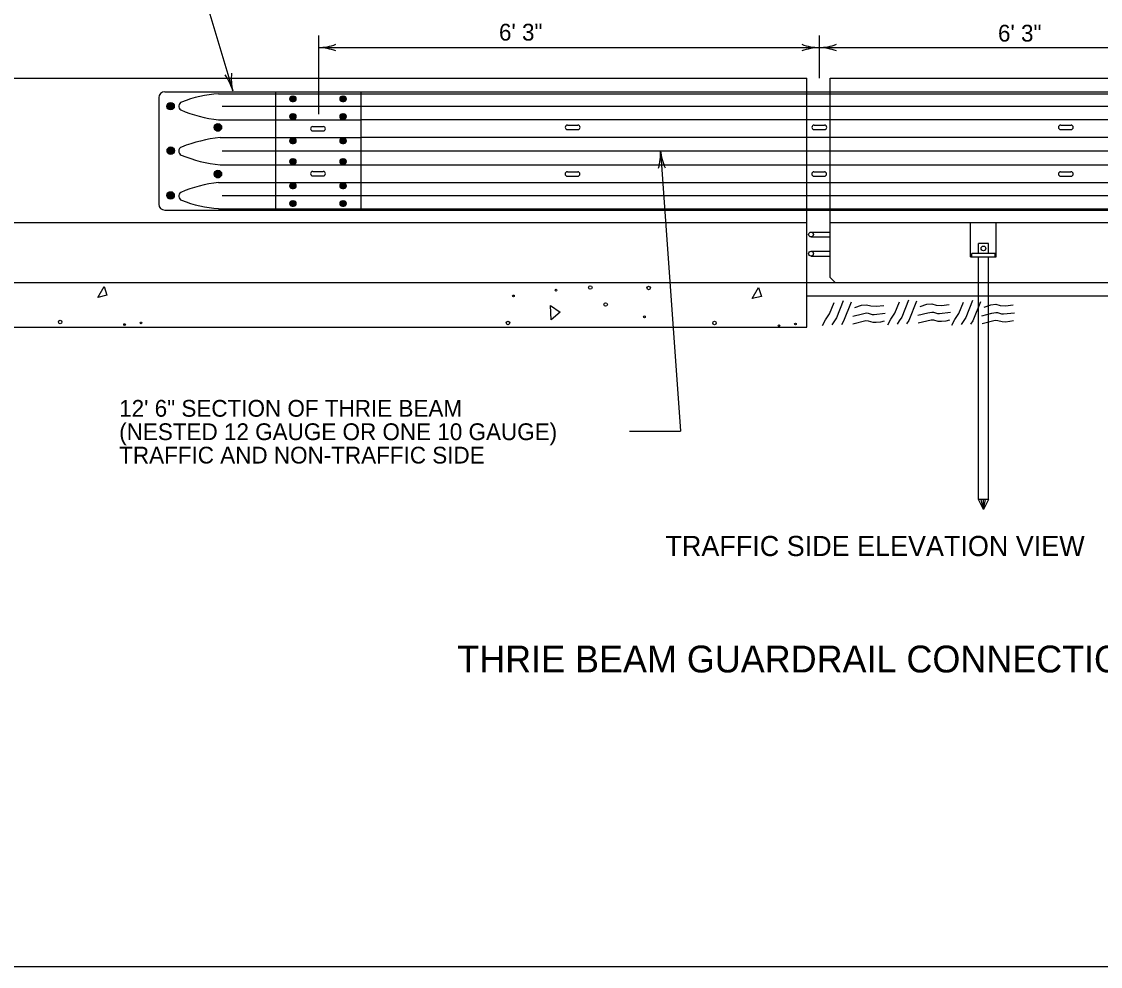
# Model space of a CAD drawing. Extents: x 99950 to 103353, y 99992 to 101050.
# Drawn here: x 101954.7 to 102356.3, y 99991.8 to 100343.5 of the extents above; entities that cross this region are included whole.
import ezdxf

# ---------------------------------------------------------------- set-up
doc = ezdxf.new("R2010")
doc.units = 0
for name, color, linetype in [('DETAIL', 7, 'Continuous'), ('DETAIL DIM', 7, 'Continuous'), ('DETAIL TXT', 7, 'Continuous'), ('PLOT AIDS', 7, 'Continuous'), ('SHT BRDR', 7, 'Continuous')]:
    doc.layers.add(name, color=color, linetype=linetype)

msp = doc.modelspace()

# ---------------------------------------------------------------- linework, layer by layer
at = {"layer": 'DETAIL'}
for p, q in [((101890.72, 100322.44), (102247.05, 100322.44)), ((102247.05, 100317.37), (102247.05, 100322.44)), ((102255.69, 100322.44), (102612.01, 100322.44)), ((102255.69, 100317.37), (102255.69, 100322.44)), ((102005.77, 100315.18), (102005.77, 100275.51)), ((102007.97, 100317.37), (102492.94, 100317.37)), ((102028.03, 100316.65), (102080.95, 100316.65)), ((102049.26, 100317.2), (102049.26, 100273.31)), ((102054.48, 100314.75), (102056.95, 100314.75)), ((102054.51, 100314.97), (102056.92, 100314.97)), ((102054.59, 100315.19), (102056.84, 100315.19)), ((102054.74, 100315.41), (102056.68, 100315.41)), ((102055.04, 100315.63), (102056.39, 100315.63)), ((102055.47, 100315.73), (102055.95, 100315.73)), ((102073.13, 100314.75), (102075.6, 100314.75)), ((102073.16, 100314.97), (102075.57, 100314.97)), ((102073.24, 100315.19), (102075.49, 100315.19)), ((102073.4, 100315.41), (102075.34, 100315.41)), ((102073.69, 100315.63), (102075.04, 100315.63)), ((102074.13, 100315.73), (102074.61, 100315.73)), ((102080.95, 100317.37), (102080.95, 100273.14)), ((102080.95, 100316.65), (102420.18, 100316.65)), ((102247.05, 100273.31), (102247.05, 100317.37)), ((102255.69, 100273.31), (102255.69, 100317.37)), ((102008.92, 100311.47), (102008.92, 100312.49)), ((102009.03, 100311.25), (102009.03, 100312.7)), ((102009.14, 100311.12), (102009.14, 100312.85)), ((102009.25, 100310.99), (102009.25, 100312.96)), ((102009.36, 100310.88), (102009.36, 100313.1)), ((102009.46, 100310.82), (102009.46, 100313.15)), ((102009.58, 100310.74), (102009.58, 100313.2)), ((102009.69, 100310.71), (102009.69, 100313.25)), ((102009.8, 100310.67), (102009.8, 100313.29)), ((102009.91, 100310.65), (102009.91, 100313.32)), ((102010.02, 100310.63), (102010.02, 100313.33)), ((102010.13, 100310.65), (102010.13, 100313.35)), ((102010.24, 100310.67), (102010.24, 100313.35)), ((102010.35, 100310.64), (102010.35, 100313.35)), ((102010.46, 100310.65), (102010.46, 100313.33)), ((102010.57, 100310.68), (102010.57, 100313.28)), ((102010.68, 100310.72), (102010.68, 100313.25)), ((102010.79, 100310.76), (102010.79, 100313.2)), ((102010.9, 100310.84), (102010.9, 100313.13)), ((102011.01, 100310.87), (102011.01, 100313.06)), ((102011.12, 100310.98), (102011.12, 100312.98)), ((102011.23, 100311.1), (102011.23, 100312.86)), ((102011.34, 100311.26), (102011.34, 100312.72)), ((102011.45, 100311.47), (102011.45, 100312.49)), ((102029.36, 100311.98), (102470.71, 100311.98)), ((102054.5, 100314.53), (102056.93, 100314.53)), ((102054.57, 100314.31), (102056.85, 100314.31)), ((102054.71, 100314.09), (102056.71, 100314.09)), ((102054.98, 100313.87), (102056.44, 100313.87)), ((102055.47, 100313.74), (102055.95, 100313.74)), ((102073.15, 100314.53), (102075.58, 100314.53)), ((102073.23, 100314.31), (102075.51, 100314.31)), ((102073.37, 100314.09), (102075.37, 100314.09)), ((102073.64, 100313.87), (102075.1, 100313.87)), ((102074.13, 100313.74), (102074.61, 100313.74)), ((102028.03, 100306.91), (102080.95, 100306.91)), ((102054.48, 100308.17), (102056.95, 100308.17)), ((102054.5, 100307.94), (102056.93, 100307.94)), ((102054.51, 100308.38), (102056.92, 100308.38)), ((102054.57, 100307.72), (102056.85, 100307.72)), ((102054.59, 100308.6), (102056.84, 100308.6)), ((102054.71, 100307.51), (102056.71, 100307.51)), ((102054.74, 100308.83), (102056.68, 100308.83)), ((102054.98, 100307.28), (102056.44, 100307.28)), ((102055.04, 100309.05), (102056.39, 100309.05)), ((102055.47, 100309.15), (102055.95, 100309.15)), ((102055.47, 100307.15), (102055.95, 100307.15)), ((102073.13, 100308.17), (102075.6, 100308.17)), ((102073.15, 100307.94), (102075.58, 100307.94)), ((102073.16, 100308.38), (102075.57, 100308.38)), ((102073.23, 100307.72), (102075.51, 100307.72)), ((102073.24, 100308.6), (102075.49, 100308.6)), ((102073.37, 100307.51), (102075.37, 100307.51)), ((102073.4, 100308.83), (102075.34, 100308.83)), ((102073.64, 100307.28), (102075.1, 100307.28)), ((102073.69, 100309.05), (102075.04, 100309.05)), ((102074.13, 100309.15), (102074.61, 100309.15)), ((102074.13, 100307.15), (102074.61, 100307.15)), ((102080.95, 100307.05), (102420.18, 100307.05)), ((102026.44, 100304.29), (102029.15, 100304.29)), ((102026.45, 100303.96), (102029.17, 100303.96)), ((102026.46, 100304.4), (102029.14, 100304.4)), ((102026.46, 100304.17), (102029.17, 100304.17)), ((102026.47, 100303.85), (102029.15, 100303.85)), ((102026.48, 100304.51), (102029.11, 100304.51)), ((102026.48, 100304.07), (102029.17, 100304.07)), ((102026.5, 100303.74), (102029.09, 100303.74)), ((102026.52, 100304.62), (102029.07, 100304.62)), ((102026.54, 100303.63), (102029.07, 100303.63)), ((102026.56, 100304.73), (102029.02, 100304.73)), ((102026.58, 100303.51), (102029.02, 100303.51)), ((102026.64, 100304.84), (102028.96, 100304.84)), ((102026.66, 100303.4), (102028.94, 100303.4)), ((102026.68, 100303.29), (102028.88, 100303.29)), ((102026.7, 100304.95), (102028.91, 100304.95)), ((102026.79, 100303.19), (102028.8, 100303.19)), ((102026.8, 100305.06), (102028.78, 100305.06)), ((102026.91, 100303.07), (102028.68, 100303.07)), ((102026.93, 100305.17), (102028.66, 100305.17)), ((102027.06, 100305.28), (102028.52, 100305.28)), ((102027.08, 100302.96), (102028.53, 100302.96)), ((102027.28, 100305.39), (102028.3, 100305.39)), ((102027.28, 100302.85), (102028.3, 100302.85)), ((102027.8, 100304.12), (102027.57, 100304.12)), ((102063.12, 100304.45), (102066.96, 100304.45)), ((102063.12, 100302.8), (102066.96, 100302.8)), ((102157.89, 100304.95), (102161.75, 100304.95)), ((102157.89, 100303.29), (102161.75, 100303.29)), ((102249.69, 100304.95), (102253.55, 100304.95)), ((102249.69, 100303.29), (102253.55, 100303.29)), ((102341.48, 100304.95), (102345.34, 100304.95)), ((102341.48, 100303.29), (102345.34, 100303.29)), ((102028.57, 100300.33), (102080.95, 100300.33)), ((102054.48, 100299.11), (102056.95, 100299.11)), ((102054.5, 100298.89), (102056.93, 100298.89)), ((102054.51, 100299.33), (102056.92, 100299.33)), ((102054.57, 100298.67), (102056.85, 100298.67)), ((102054.59, 100299.55), (102056.84, 100299.55)), ((102054.74, 100299.77), (102056.68, 100299.77)), ((102055.04, 100299.99), (102056.39, 100299.99)), ((102055.47, 100300.09), (102055.95, 100300.09)), ((102073.13, 100299.11), (102075.6, 100299.11)), ((102073.15, 100298.89), (102075.58, 100298.89)), ((102073.16, 100299.33), (102075.57, 100299.33)), ((102073.23, 100298.67), (102075.51, 100298.67)), ((102073.24, 100299.55), (102075.49, 100299.55)), ((102073.4, 100299.77), (102075.34, 100299.77)), ((102073.69, 100299.99), (102075.04, 100299.99)), ((102074.13, 100300.09), (102074.61, 100300.09)), ((102080.95, 100300.44), (102420.18, 100300.44)), ((102008.96, 100294.93), (102008.96, 100295.94)), ((102009.07, 100294.71), (102009.07, 100296.16)), ((102009.18, 100294.57), (102009.18, 100296.31)), ((102009.29, 100294.45), (102009.29, 100296.42)), ((102009.4, 100294.34), (102009.4, 100296.56)), ((102009.51, 100294.28), (102009.51, 100296.6)), ((102009.62, 100294.2), (102009.62, 100296.66)), ((102009.73, 100294.16), (102009.73, 100296.71)), ((102009.84, 100294.13), (102009.84, 100296.75)), ((102009.95, 100294.1), (102009.95, 100296.78)), ((102010.06, 100294.08), (102010.06, 100296.79)), ((102010.17, 100294.1), (102010.17, 100296.81)), ((102010.28, 100294.13), (102010.28, 100296.81)), ((102010.39, 100294.09), (102010.39, 100296.81)), ((102010.5, 100294.12), (102010.5, 100296.79)), ((102010.61, 100294.15), (102010.61, 100296.74)), ((102010.72, 100294.18), (102010.72, 100296.71)), ((102010.83, 100294.22), (102010.83, 100296.66)), ((102010.94, 100294.3), (102010.94, 100296.58)), ((102011.05, 100294.33), (102011.05, 100296.52)), ((102011.16, 100294.44), (102011.16, 100296.44)), ((102011.27, 100294.56), (102011.27, 100296.32)), ((102011.38, 100294.72), (102011.38, 100296.18)), ((102011.49, 100294.93), (102011.49, 100295.95)), ((102029.36, 100295.44), (102470.71, 100295.44)), ((102054.71, 100298.45), (102056.71, 100298.45)), ((102054.98, 100298.23), (102056.44, 100298.23)), ((102055.47, 100298.1), (102055.95, 100298.1)), ((102073.37, 100298.45), (102075.37, 100298.45)), ((102073.64, 100298.23), (102075.1, 100298.23)), ((102074.13, 100298.1), (102074.61, 100298.1)), ((102054.48, 100291.43), (102056.95, 100291.43)), ((102054.5, 100291.21), (102056.93, 100291.21)), ((102054.51, 100291.65), (102056.92, 100291.65)), ((102054.57, 100290.99), (102056.85, 100290.99)), ((102054.59, 100291.87), (102056.84, 100291.87)), ((102054.71, 100290.77), (102056.71, 100290.77)), ((102054.74, 100292.09), (102056.68, 100292.09)), ((102054.98, 100290.55), (102056.44, 100290.55)), ((102055.04, 100292.31), (102056.39, 100292.31)), ((102055.47, 100292.41), (102055.95, 100292.41)), ((102073.13, 100291.43), (102075.6, 100291.43)), ((102073.15, 100291.21), (102075.58, 100291.21)), ((102073.16, 100291.65), (102075.57, 100291.65)), ((102073.23, 100290.99), (102075.51, 100290.99)), ((102073.24, 100291.87), (102075.49, 100291.87)), ((102073.37, 100290.77), (102075.37, 100290.77)), ((102073.4, 100292.09), (102075.34, 100292.09)), ((102073.64, 100290.55), (102075.1, 100290.55)), ((102073.69, 100292.31), (102075.04, 100292.31)), ((102074.13, 100292.41), (102074.61, 100292.41)), ((102026.44, 100286.94), (102029.15, 100286.94)), ((102026.45, 100286.61), (102029.17, 100286.61)), ((102026.46, 100287.05), (102029.14, 100287.05)), ((102026.46, 100286.83), (102029.17, 100286.83)), ((102026.48, 100287.16), (102029.11, 100287.16)), ((102026.48, 100286.71), (102029.17, 100286.71)), ((102026.52, 100287.27), (102029.07, 100287.27)), ((102026.56, 100287.38), (102029.02, 100287.38)), ((102026.64, 100287.49), (102028.96, 100287.49)), ((102026.7, 100287.6), (102028.91, 100287.6)), ((102026.8, 100287.71), (102028.78, 100287.71)), ((102026.93, 100287.82), (102028.66, 100287.82)), ((102027.06, 100287.93), (102028.52, 100287.93)), ((102027.28, 100288.04), (102028.3, 100288.04)), ((102027.8, 100286.77), (102027.57, 100286.77)), ((102028.57, 100290.18), (102080.95, 100290.18)), ((102055.47, 100290.42), (102055.95, 100290.42)), ((102063.12, 100287.71), (102066.96, 100287.71)), ((102074.13, 100290.42), (102074.61, 100290.42)), ((102080.95, 100290.22), (102420.18, 100290.22)), ((102157.86, 100287.61), (102161.72, 100287.61)), ((102249.66, 100287.61), (102253.51, 100287.61)), ((102341.45, 100287.61), (102345.31, 100287.61)), ((102026.47, 100286.5), (102029.15, 100286.5)), ((102026.5, 100286.39), (102029.09, 100286.39)), ((102026.54, 100286.28), (102029.07, 100286.28)), ((102026.58, 100286.17), (102029.02, 100286.17)), ((102026.66, 100286.05), (102028.94, 100286.05)), ((102026.68, 100285.94), (102028.88, 100285.94)), ((102026.79, 100285.84), (102028.8, 100285.84)), ((102026.91, 100285.73), (102028.68, 100285.73)), ((102027.08, 100285.61), (102028.53, 100285.61)), ((102027.28, 100285.51), (102028.3, 100285.51)), ((102028.03, 100283.6), (102080.95, 100283.6)), ((102054.51, 100282.6), (102056.92, 100282.6)), ((102054.59, 100282.82), (102056.84, 100282.82)), ((102054.74, 100283.04), (102056.68, 100283.04)), ((102055.04, 100283.26), (102056.39, 100283.26)), ((102055.47, 100283.36), (102055.95, 100283.36)), ((102063.12, 100286.06), (102066.96, 100286.06)), ((102073.16, 100282.6), (102075.57, 100282.6)), ((102073.24, 100282.82), (102075.49, 100282.82)), ((102073.4, 100283.04), (102075.34, 100283.04)), ((102073.69, 100283.26), (102075.04, 100283.26)), ((102074.13, 100283.36), (102074.61, 100283.36)), ((102080.95, 100283.64), (102420.18, 100283.64)), ((102157.86, 100285.95), (102161.72, 100285.95)), ((102249.66, 100285.95), (102253.51, 100285.95)), ((102341.45, 100285.95), (102345.31, 100285.95)), ((102008.92, 100278.29), (102008.92, 100279.3)), ((102009.03, 100278.07), (102009.03, 100279.53)), ((102009.14, 100277.94), (102009.14, 100279.67)), ((102009.25, 100277.81), (102009.25, 100279.79)), ((102009.36, 100277.7), (102009.36, 100279.92)), ((102009.46, 100277.64), (102009.46, 100279.97)), ((102009.58, 100277.57), (102009.58, 100280.03)), ((102009.69, 100277.52), (102009.69, 100280.07)), ((102009.8, 100277.49), (102009.8, 100280.11)), ((102009.91, 100277.47), (102009.91, 100280.14)), ((102010.02, 100277.45), (102010.02, 100280.15)), ((102010.13, 100277.47), (102010.13, 100280.17)), ((102010.24, 100277.49), (102010.24, 100280.17)), ((102010.35, 100277.46), (102010.35, 100280.17)), ((102010.46, 100277.48), (102010.46, 100280.15)), ((102010.57, 100277.51), (102010.57, 100280.1)), ((102010.68, 100277.55), (102010.68, 100280.07)), ((102010.79, 100277.58), (102010.79, 100280.03)), ((102010.9, 100277.67), (102010.9, 100279.94)), ((102011.01, 100277.69), (102011.01, 100279.89)), ((102011.12, 100277.8), (102011.12, 100279.8)), ((102011.23, 100277.92), (102011.23, 100279.68)), ((102011.34, 100278.08), (102011.34, 100279.54)), ((102011.45, 100278.29), (102011.45, 100279.31)), ((102029.36, 100278.8), (102470.71, 100278.8)), ((102054.48, 100282.38), (102056.95, 100282.38)), ((102054.5, 100282.16), (102056.93, 100282.16)), ((102054.57, 100281.94), (102056.85, 100281.94)), ((102054.71, 100281.72), (102056.71, 100281.72)), ((102054.98, 100281.5), (102056.44, 100281.5)), ((102055.47, 100281.37), (102055.95, 100281.37)), ((102073.13, 100282.38), (102075.6, 100282.38)), ((102073.15, 100282.16), (102075.58, 100282.16)), ((102073.23, 100281.94), (102075.51, 100281.94)), ((102073.37, 100281.72), (102075.37, 100281.72)), ((102073.64, 100281.5), (102075.1, 100281.5)), ((102074.13, 100281.37), (102074.61, 100281.37)), ((102054.48, 100275.8), (102056.95, 100275.8)), ((102054.5, 100275.57), (102056.93, 100275.57)), ((102054.51, 100276.02), (102056.92, 100276.02)), ((102054.57, 100275.36), (102056.85, 100275.36)), ((102054.59, 100276.24), (102056.84, 100276.24)), ((102054.71, 100275.14), (102056.71, 100275.14)), ((102054.74, 100276.46), (102056.68, 100276.46)), ((102054.98, 100274.91), (102056.44, 100274.91)), ((102055.04, 100276.68), (102056.39, 100276.68)), ((102055.47, 100276.78), (102055.95, 100276.78)), ((102055.47, 100274.78), (102055.95, 100274.78)), ((102073.13, 100275.8), (102075.6, 100275.8)), ((102073.15, 100275.57), (102075.58, 100275.57)), ((102073.16, 100276.02), (102075.57, 100276.02)), ((102073.23, 100275.36), (102075.51, 100275.36)), ((102073.24, 100276.24), (102075.49, 100276.24)), ((102073.37, 100275.14), (102075.37, 100275.14)), ((102073.4, 100276.46), (102075.34, 100276.46)), ((102073.64, 100274.91), (102075.1, 100274.91)), ((102073.69, 100276.68), (102075.04, 100276.68)), ((102074.13, 100276.78), (102074.61, 100276.78)), ((102074.13, 100274.78), (102074.61, 100274.78)), ((102007.97, 100273.31), (102492.94, 100273.31)), ((102028.03, 100273.86), (102080.95, 100273.86)), ((102080.95, 100273.86), (102420.18, 100273.86)), ((102247.05, 100246.42), (102247.05, 100273.31)), ((102255.69, 100248.28), (102255.69, 100273.31)), ((101890.72, 100268.75), (102247.05, 100268.75)), ((102255.69, 100268.75), (102612.01, 100268.75)), ((102307.95, 100255.93), (102307.95, 100268.75)), ((102317.45, 100255.93), (102317.45, 100268.75)), ((102248.56, 100265.13), (102255.69, 100265.13)), ((102248.56, 100263.35), (102255.69, 100263.35)), ((102314.58, 100260.93), (102310.93, 100260.93)), ((102310.93, 100257.22), (102310.93, 100260.93)), ((102314.58, 100257.22), (102314.58, 100260.93)), ((102248.56, 100258), (102255.69, 100258)), ((102248.56, 100256.22), (102255.69, 100256.22)), ((102307.95, 100255.93), (102317.45, 100255.93)), ((102317.05, 100257.22), (102308.39, 100257.22)), ((102308.39, 100255.98), (102308.39, 100257.22)), ((102310.93, 100241.45), (102310.93, 100255.93)), ((102314.58, 100241.45), (102314.58, 100255.93)), ((102317.05, 100255.98), (102317.05, 100257.22)), ((101877.25, 100246.42), (102247.05, 100246.42)), ((102247.05, 100246.42), (102732.31, 100246.42)), ((102247.05, 100229.8), (102247.05, 100246.42)), ((102257.54, 100246.42), (102255.69, 100248.28)), ((102247.05, 100241.45), (102732.31, 100241.45)), ((102310.93, 100165.66), (102310.93, 100241.45)), ((102314.58, 100165.66), (102314.58, 100241.45)), ((101877.25, 100229.8), (102247.05, 100229.8)), ((102314.58, 100165.66), (102310.93, 100165.66)), ((102312.72, 100161.94), (102310.93, 100165.66)), ((102312.72, 100161.94), (102311.9, 100165.66)), ((102312.72, 100161.94), (102312.72, 100165.66)), ((102314.58, 100165.66), (102312.72, 100161.94)), ((102312.72, 100161.94), (102313.46, 100165.62))]:
    msp.add_line(p, q, dxfattribs=at)
for points in [[(101983.04, 100240.83), (101985.47, 100244.89), (101986.49, 100241.64), (101983.04, 100240.83)], [(102226.61, 100240.42), (102229.04, 100244.48), (102230.06, 100241.23), (102226.61, 100240.42)], [(102252.88, 100230.32), (102253.97, 100232.45), (102255.49, 100234.67), (102257.18, 100238.92)], [(102260.57, 100239.51), (102258.03, 100233.2), (102257.1, 100231.77), (102256.29, 100230.61)], [(102263.55, 100239.09), (102260.68, 100231.96), (102259.85, 100230.68)], [(102277.17, 100230.63), (102278.27, 100232.77), (102279.78, 100234.99), (102281.48, 100239.24)], [(102284.86, 100239.83), (102282.32, 100233.52), (102281.39, 100232.09), (102280.59, 100230.93)], [(102287.84, 100239.4), (102284.97, 100232.27), (102284.14, 100231)], [(102289.18, 100237.4), (102291.68, 100238.27), (102293.52, 100238.42), (102295.11, 100237.95), (102297.11, 100237.88), (102299.93, 100238.19)], [(102300.99, 100230.48), (102302.08, 100232.61), (102303.6, 100234.83), (102305.29, 100239.08)], [(102308.68, 100239.67), (102306.14, 100233.36), (102305.21, 100231.93), (102304.4, 100230.77)], [(102311.66, 100239.24), (102308.79, 100232.11), (102307.96, 100230.84)], [(102151.79, 100232.54), (102151.58, 100237.81), (102155.23, 100235.37), (102151.79, 100232.54)], [(102264.06, 100233.87), (102267.76, 100234.76), (102269.25, 100235.07), (102269.86, 100235.03), (102271.28, 100234.5), (102272.03, 100234.51), (102276.16, 100235)], [(102264.89, 100237.08), (102267.39, 100237.96), (102269.23, 100238.1), (102270.82, 100237.64), (102272.82, 100237.57), (102275.64, 100237.88)], [(102288.36, 100234.19), (102292.05, 100235.08), (102293.54, 100235.39), (102294.15, 100235.34), (102295.57, 100234.82), (102296.33, 100234.82), (102300.45, 100235.31)], [(102312.17, 100234.03), (102315.87, 100234.92), (102317.36, 100235.23), (102317.96, 100235.19), (102319.39, 100234.66), (102320.14, 100234.67), (102324.27, 100235.15)], [(102313, 100237.24), (102315.5, 100238.11), (102317.34, 100238.26), (102318.93, 100237.8), (102320.93, 100237.72), (102323.75, 100238.04)], [(102275.83, 100232.01), (102274.45, 100231.66), (102272.84, 100231.5), (102271.63, 100231.54), (102269.95, 100232.01), (102268.93, 100232.07), (102264.11, 100230.88)], [(102300.12, 100232.33), (102298.74, 100231.98), (102297.13, 100231.81), (102295.93, 100231.86), (102294.24, 100232.33), (102293.22, 100232.39), (102288.4, 100231.19)], [(102323.94, 100232.17), (102322.56, 100231.82), (102320.95, 100231.65), (102319.74, 100231.7), (102318.06, 100232.17), (102317.04, 100232.23), (102312.22, 100231.03)]]:
    msp.add_lwpolyline(points, dxfattribs=at)
for centre, radius in [((102010.18, 100311.98), 1.38), ((102027.79, 100304.12), 1.38), ((102010.23, 100295.44), 1.38), ((102027.79, 100286.77), 1.38), ((102010.18, 100278.8), 1.38), ((102248.56, 100264.24), 0.891), ((102312.75, 100259.07), 0.877), ((102248.56, 100257.11), 0.891), ((102153.63, 100243.52), 0.33), ((102166.38, 100244.53), 0.659), ((102188.12, 100244.34), 0.659), ((102137.78, 100241.4), 0.33), ((102172.09, 100238.19), 0.659), ((101969.06, 100231.71), 0.659), ((101993.06, 100230.72), 0.33), ((101999.17, 100231.35), 0.33), ((102135.77, 100231.32), 0.659), ((102186.53, 100233.59), 0.33), ((102212.63, 100231.3), 0.659), ((102236.63, 100230.31), 0.33), ((102242.74, 100230.94), 0.33)]:
    msp.add_circle(centre, radius, dxfattribs=at)
for centre, radius, start, end in [((102007.97, 100315.18), 2.19, 90, 180), ((102031.51, 100269.52), 47.26, 94.2209, 111.367), ((102055.47, 100314.73), 0.996, 90, 270), ((102055.95, 100314.73), 0.996, 270, 90), ((102074.13, 100314.73), 0.996, 90, 270), ((102074.61, 100314.73), 0.996, 270, 90), ((102014.86, 100311.99), 1.65, 110.4398, 237.4185), ((102033.3, 100355.64), 49.01, 246.7672, 263.817), ((102055.47, 100308.15), 0.996, 90, 270), ((102055.95, 100308.15), 0.996, 270, 90), ((102074.13, 100308.15), 0.996, 90, 270), ((102074.61, 100308.15), 0.996, 270, 90), ((102063.12, 100303.62), 0.825, 90, 270), ((102066.96, 100303.62), 0.825, 270, 90), ((102157.89, 100304.12), 0.83, 90, 270), ((102161.75, 100304.12), 0.83, 270, 90), ((102249.69, 100304.12), 0.83, 90, 270), ((102253.55, 100304.12), 0.83, 270, 90), ((102341.48, 100304.12), 0.83, 90, 270), ((102345.34, 100304.12), 0.83, 270, 90), ((102034.67, 100245.02), 55.65, 96.29, 111.4882), ((102055.47, 100299.1), 0.996, 90, 270), ((102055.95, 100299.1), 0.996, 270, 90), ((102074.13, 100299.1), 0.996, 90, 270), ((102074.61, 100299.1), 0.996, 270, 90), ((102014.86, 100295.26), 1.65, 110.4398, 244.7624), ((102034, 100342.38), 52.5, 247.7969, 264.069), ((102055.47, 100291.42), 0.996, 90, 270), ((102055.95, 100291.42), 0.996, 270, 90), ((102074.13, 100291.42), 0.996, 90, 270), ((102074.61, 100291.42), 0.996, 270, 90), ((102063.12, 100286.89), 0.825, 90, 270), ((102066.96, 100286.89), 0.825, 270, 90), ((102157.86, 100286.78), 0.83, 90, 270), ((102161.72, 100286.78), 0.83, 270, 90), ((102249.66, 100286.78), 0.83, 90, 270), ((102253.51, 100286.78), 0.83, 270, 90), ((102341.45, 100286.78), 0.83, 90, 270), ((102345.31, 100286.78), 0.83, 270, 90), ((102033.3, 100234.88), 49.01, 96.183, 113.2328), ((102055.47, 100282.36), 0.996, 90, 270), ((102055.95, 100282.36), 0.996, 270, 90), ((102074.13, 100282.36), 0.996, 90, 270), ((102074.61, 100282.36), 0.996, 270, 90), ((102014.86, 100278.52), 1.65, 122.5815, 249.5602), ((102007.97, 100275.51), 2.19, 180, 270), ((102031.51, 100321), 47.26, 248.633, 265.7791), ((102055.47, 100275.78), 0.996, 90, 270), ((102055.95, 100275.78), 0.996, 270, 90), ((102074.13, 100275.78), 0.996, 90, 270), ((102074.61, 100275.78), 0.996, 270, 90)]:
    msp.add_arc(centre, radius, start, end, dxfattribs=at)
at = {"layer": 'DETAIL DIM'}
for p, q in [((102019.18, 100365.27), (102033.3, 100317.76)), ((102065.23, 100338.26), (102065.23, 100309.03)), ((102251.58, 100338.26), (102251.58, 100322.44)), ((102065.23, 100333.8), (102251.58, 100333.8)), ((102251.58, 100333.8), (102437.93, 100333.8)), ((102192.53, 100295.44), (102199.94, 100191.09)), ((102181.01, 100191.09), (102199.94, 100191.09))]:
    msp.add_line(p, q, dxfattribs=at)
for centre, start, end in [((102064.64, 100354.3), 271.6252, 290.0088), ((102252.16, 100354.3), 249.9912, 268.3748), ((102250.99, 100354.3), 271.6252, 290.0088), ((102064.64, 100313.29), 69.9912, 88.3748), ((102252.16, 100313.29), 91.6252, 110.0088), ((102250.99, 100313.29), 69.9912, 88.3748), ((102013.61, 100312), 16.3035, 34.6872), ((102053.28, 100322.39), 174.6695, 193.0531), ((102172.04, 100294.57), 344.0487, 2.4323), ((102212.95, 100297.47), 185.6827, 204.0663)]:
    msp.add_arc(centre, 20.51, start, end, dxfattribs=at)
at = {"layer": 'PLOT AIDS'}
msp.add_lwpolyline([(101702.89, 99991.84), (103352.89, 99991.84), (103352.89, 101041.84), (101702.89, 101041.84)], close=True, dxfattribs=at)
at = {"layer": 'SHT BRDR'}
msp.add_line((101752.89, 99991.84), (103352.89, 99991.84), dxfattribs=at)

# ---------------------------------------------------------------- texts
at = {"layer": 'DETAIL TXT'}
for s, height, p in [('6\' 3"', 6.25, (102132.41, 100336.42)), ('6\' 3"', 6.25, (102318.15, 100336.05)), ('12\' 6" SECTION OF THRIE BEAM', 6.25, (101991.04, 100196.43)), ('(NESTED 12 GAUGE OR ONE 10 GAUGE)', 6.25, (101991.04, 100187.72)), ('TRAFFIC AND NON-TRAFFIC SIDE', 6.25, (101991.04, 100179.01)), ('TRAFFIC SIDE ELEVATION VIEW', 7.5, (102194.38, 100144.57)), ('THRIE BEAM GUARDRAIL CONNECTION DETAIL', 10, (102116.9, 100101.25))]:
    msp.add_text(s, height=height, dxfattribs=at).set_placement(p)

doc.saveas('drawing.dxf')
